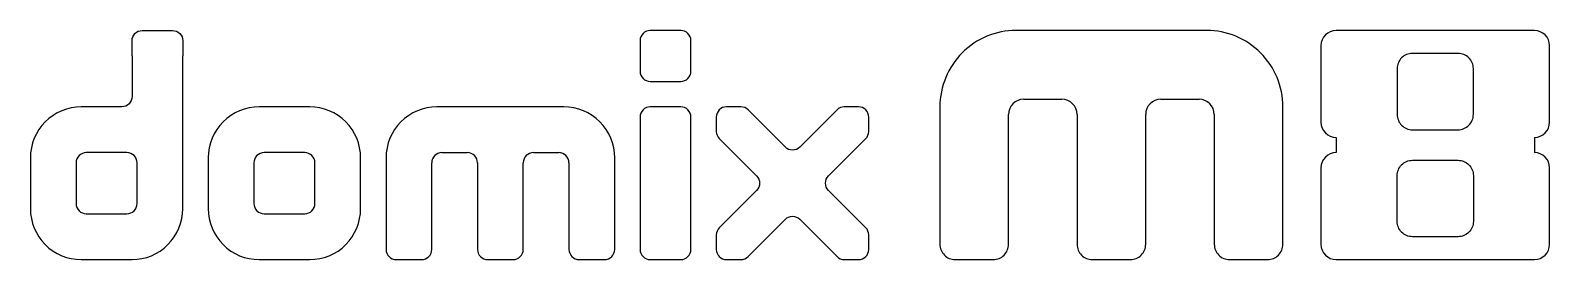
# Model space of a CAD drawing. Extents: x 229 to 528, y 447 to 492.
import ezdxf

# ---------------------------------------------------------------- set-up
doc = ezdxf.new("R2010")
doc.units = 0
doc.header["$MEASUREMENT"] = 0

msp = doc.modelspace()

# ---------------------------------------------------------------- linework, layer by layer
at = {"linetype": 'Continuous'}
for p, q in [((524.73, 491.6), (485.73, 491.6)), ((482.73, 488.6), (482.73, 473.6)), ((527.73, 473.6), (527.73, 488.6)), ((424.23, 478.1), (431.73, 478.1)), ((451.23, 478.1), (458.73, 478.1)), ((485.73, 470.6), (485.73, 467.6)), ((524.73, 470.6), (524.73, 467.6)), ((309.73, 467.6), (314.73, 467.6)), ((327.73, 467.6), (332.73, 467.6)), ((482.73, 464.6), (482.73, 449.6)), ((527.73, 449.6), (527.73, 464.6)), ((485.73, 446.6), (524.73, 446.6))]:
    msp.add_line(p, q, dxfattribs=at)
for points in [[(248.73, 486.6), (248.73, 489.6, -0.414214), (250.73, 491.6), (256.73, 491.6, -0.414214), (258.73, 489.6), (258.73, 486.6)], [(452.73, 491.6), (422.73, 491.6, 0.414214), (407.73, 476.6), (407.73, 449.6, 0.414214), (410.73, 446.6), (418.23, 446.6, 0.414214), (421.23, 449.6), (421.23, 475.1)], [(461.73, 475.1), (461.73, 449.6, 0.414214), (464.73, 446.6), (472.23, 446.6, 0.414214), (475.23, 449.6), (475.23, 476.6, 0.414214), (460.23, 491.6), (452.73, 491.6)], [(248.73, 486.6), (248.73, 478.6, -0.414214), (246.73, 476.6), (238.73, 476.6, 0.414214), (228.73, 466.6), (228.73, 456.6, 0.414214), (238.73, 446.6), (248.73, 446.6, 0.414214), (258.73, 456.6), (258.73, 476.6)], [(328.73, 476.6), (308.73, 476.6, 0.414214), (298.73, 466.6), (298.73, 448.6, 0.414214), (300.73, 446.6), (305.73, 446.6, 0.414214), (307.73, 448.6), (307.73, 465.6)], [(334.73, 465.6), (334.73, 448.6, 0.414214), (336.73, 446.6), (341.73, 446.6, 0.414214), (343.73, 448.6), (343.73, 466.6, 0.414214), (333.73, 476.6), (328.73, 476.6)], [(434.73, 475.1), (434.73, 449.6, 0.414214), (437.73, 446.6), (445.23, 446.6, 0.414214), (448.23, 449.6), (448.23, 475.1)], [(316.73, 465.6), (316.73, 448.6, 0.414214), (318.73, 446.6), (323.73, 446.6, 0.414214), (325.73, 448.6), (325.73, 465.6)]]:
    msp.add_lwpolyline(points, format="xyb", dxfattribs=at)
for points in [[(356.73, 491.6), (350.73, 491.6, 0.414214), (348.73, 489.6), (348.73, 483.6, 0.414214), (350.73, 481.6), (356.73, 481.6, 0.414214), (358.73, 483.6), (358.73, 489.6, 0.414214)], [(497.73, 475.1, 0.414214), (500.73, 472.1), (509.73, 472.1, 0.414214), (512.73, 475.1), (512.73, 484.1, 0.414214), (509.73, 487.1), (500.73, 487.1, 0.414214), (497.73, 484.1)], [(273.73, 446.6), (283.73, 446.6, 0.414214), (293.73, 456.6), (293.73, 466.6, 0.414214), (283.73, 476.6), (273.73, 476.6, 0.414214), (263.73, 466.6), (263.73, 456.6, 0.414214)], [(350.73, 446.6), (356.73, 446.6, 0.414214), (358.73, 448.6), (358.73, 474.6, 0.414214), (356.73, 476.6), (350.73, 476.6, 0.414214), (348.73, 474.6), (348.73, 448.6, 0.414214)], [(368.56, 476.6), (365.73, 476.6, 0.414214), (363.73, 474.6), (363.73, 471.78, 0.198912), (364.32, 470.36), (371.66, 463.02, -0.414214), (371.66, 460.19), (364.32, 452.85, 0.198912), (363.73, 451.43), (363.73, 448.6, 0.414214), (365.73, 446.6), (368.56, 446.6, 0.198912), (369.97, 447.19), (377.32, 454.53, -0.414214), (380.14, 454.53), (387.49, 447.19, 0.198912), (388.9, 446.6), (391.73, 446.6, 0.414214), (393.73, 448.6), (393.73, 451.43, 0.198912), (393.14, 452.85), (385.8, 460.19, -0.414214), (385.8, 463.02), (393.14, 470.36, 0.198912), (393.73, 471.78), (393.73, 474.6, 0.414214), (391.73, 476.6), (388.9, 476.6, 0.198912), (387.49, 476.02), (380.14, 468.68, -0.414214), (377.32, 468.68), (369.97, 476.02, 0.198912)], [(249.73, 457.6), (249.73, 465.6, 0.414214), (247.73, 467.6), (239.73, 467.6, 0.414214), (237.73, 465.6), (237.73, 457.6, 0.414214), (239.73, 455.6), (247.73, 455.6, 0.414214)], [(284.73, 457.6), (284.73, 465.6, 0.414214), (282.73, 467.6), (274.73, 467.6, 0.414214), (272.73, 465.6), (272.73, 457.6, 0.414214), (274.73, 455.6), (282.73, 455.6, 0.414214)], [(497.73, 463.1, -0.414214), (500.73, 466.1), (509.73, 466.1, -0.414214), (512.73, 463.1), (512.73, 454.1, -0.414214), (509.73, 451.1), (500.73, 451.1, -0.414214), (497.73, 454.1)]]:
    msp.add_lwpolyline(points, format="xyb", close=True, dxfattribs=at)
msp.add_lwpolyline([(258.73, 476.6), (258.73, 486.6)], dxfattribs=at)
for centre, radius, start, end in [((485.73, 488.6), 3, 90, 180), ((524.73, 488.6), 3, 0, 90), ((424.23, 475.1), 3, 90, 180), ((431.73, 475.1), 3, 0, 90), ((451.23, 475.1), 3, 90, 180), ((458.73, 475.1), 3, 0, 90), ((485.73, 473.6), 3, 180, 270), ((524.73, 473.6), 3, 270, 0), ((309.73, 465.6), 2, 90, 180), ((314.73, 465.6), 2, 0, 90), ((327.73, 465.6), 2, 90, 180), ((332.73, 465.6), 2, 0, 90), ((485.73, 464.6), 3, 90, 180), ((524.73, 464.6), 3, 0, 90), ((485.73, 449.6), 3, 180, 270), ((524.73, 449.6), 3, 270, 0)]:
    msp.add_arc(centre, radius, start, end, dxfattribs=at)

doc.saveas('drawing.dxf')
